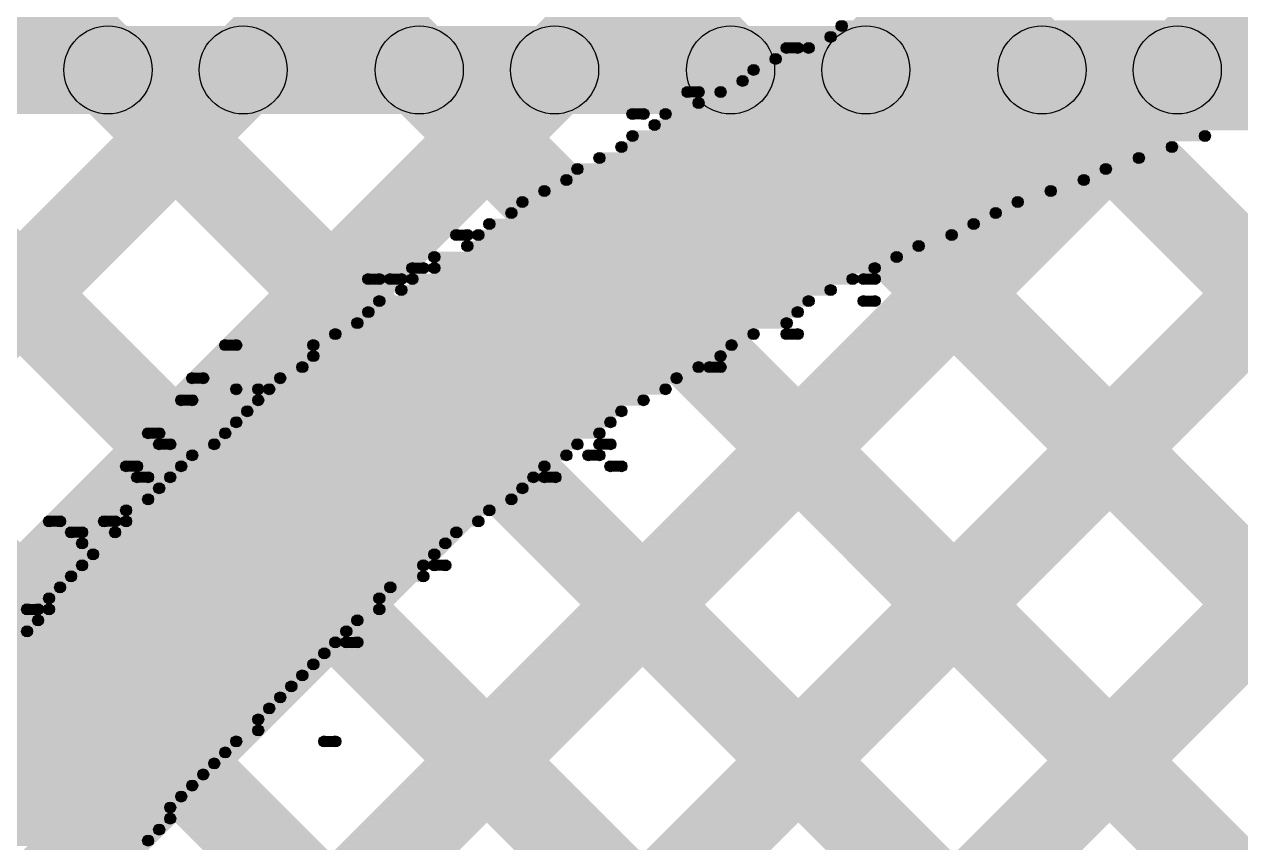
# Model space of a CAD drawing. Header units: millimetres. Extents: x -0.28 to 3.03, y -0.05 to 3.12.
# Drawn here: x 1.9178 to 2.0282, y 2.3428 to 2.4171 of the extents above; entities that cross this region are included whole.
import ezdxf

# ---------------------------------------------------------------- set-up
doc = ezdxf.new("R2010")
doc.units = ezdxf.units.MM
doc.header["$MEASUREMENT"] = 0
for name, color, linetype in [('BottomLayer', 5, 'Continuous'), ('TopLayer', 1, 'Continuous'), ('TopOverlay', 2, 'Continuous')]:
    doc.layers.add(name, color=color, linetype=linetype)

msp = doc.modelspace()

# ---------------------------------------------------------------- hatches: boundary and pattern name
at = {"layer": 'BottomLayer'}
for points in [[(1.03504, 2.409), (1.03504, 2.417), (2.481, 2.417), (2.481, 2.409)], [(1.74076, 2.21047), (1.7351, 2.21613), (1.9348, 2.41583), (1.94046, 2.41017)], [(1.7549, 2.19633), (1.74925, 2.20199), (1.96309, 2.41583), (1.96874, 2.41017)], [(1.76905, 2.18219), (1.76339, 2.18785), (1.99137, 2.41583), (1.99703, 2.41017)], [(1.78319, 2.16805), (1.77753, 2.1737), (2.01966, 2.41583), (2.02531, 2.41017)], [(1.79733, 2.1539), (1.79167, 2.15956), (2.04794, 2.41583), (2.0536, 2.41017)], [(1.81147, 2.13976), (1.80582, 2.14542), (2.07623, 2.41583), (2.08188, 2.41017)], [(1.86595, 2.41017), (1.87161, 2.41583), (2.53047, 1.75696), (2.52481, 1.75131)], [(1.89423, 2.41017), (1.89989, 2.41583), (2.71083, 1.60489), (2.70517, 1.59923)], [(1.92252, 2.41017), (1.92817, 2.41583), (2.71083, 1.63317), (2.70517, 1.62752)], [(1.9508, 2.41017), (1.95646, 2.41583), (2.71083, 1.66146), (2.70517, 1.6558)], [(1.97909, 2.41017), (1.98474, 2.41583), (2.71083, 1.68974), (2.70517, 1.68409)], [(2.00737, 2.41017), (2.01303, 2.41583), (2.71083, 1.71803), (2.70517, 1.71237)]]:
    msp.add_hatch(color=5, dxfattribs=at).paths.add_polyline_path(points)
h = msp.add_hatch(color=5, dxfattribs=at)
edge = h.paths.add_edge_path()
edge.add_arc((1.92535, 2.413), 0.004, 0, 360)
h = msp.add_hatch(color=5, dxfattribs=at)
edge = h.paths.add_edge_path()
edge.add_arc((1.93763, 2.413), 0.004, 0, 360)
h = msp.add_hatch(color=5, dxfattribs=at)
edge = h.paths.add_edge_path()
edge.add_arc((1.95363, 2.413), 0.004, 0, 360)
h = msp.add_hatch(color=5, dxfattribs=at)
edge = h.paths.add_edge_path()
edge.add_arc((1.96592, 2.413), 0.004, 0, 360)
h = msp.add_hatch(color=5, dxfattribs=at)
edge = h.paths.add_edge_path()
edge.add_arc((1.98191, 2.413), 0.004, 0, 360)
h = msp.add_hatch(color=5, dxfattribs=at)
edge = h.paths.add_edge_path()
edge.add_arc((1.9942, 2.413), 0.004, 0, 360)
h = msp.add_hatch(color=5, dxfattribs=at)
edge = h.paths.add_edge_path()
edge.add_arc((2.0102, 2.413), 0.004, 0, 360)
h = msp.add_hatch(color=5, dxfattribs=at)
edge = h.paths.add_edge_path()
edge.add_arc((2.02249, 2.413), 0.004, 0, 360)
at = {"layer": 'TopLayer'}
for points in [[(1.2648, 3.09617), (1.27046, 3.10183), (2.71185, 1.66043), (2.7062, 1.65478)], [(1.29309, 3.09617), (1.29874, 3.10183), (2.71185, 1.68872), (2.7062, 1.68306)], [(1.32137, 3.09617), (1.32703, 3.10183), (2.71185, 1.717), (2.7062, 1.71135)], [(1.84512, 2.34311), (1.83946, 2.34877), (2.59252, 3.10183), (2.59818, 3.09617)], [(1.85926, 2.32897), (1.8536, 2.33463), (2.6208, 3.10183), (2.62646, 3.09617)], [(1.8734, 2.31483), (1.86775, 2.32049), (2.64909, 3.10183), (2.65475, 3.09617)], [(1.51553, 2.81716), (1.52119, 2.82282), (2.71185, 1.63215), (2.7062, 1.62649)], [(1.51043, 2.79397), (1.51609, 2.79963), (2.71185, 1.60387), (2.7062, 1.59821)], [(1.5644, 2.71172), (1.57006, 2.71737), (2.53047, 1.75696), (2.52481, 1.75131)], [(1.88755, 2.30069), (1.88189, 2.30635), (2.25568, 2.68013), (2.26133, 2.67448)], [(1.90169, 2.28655), (1.89603, 2.2922), (2.26175, 2.65793), (2.26741, 2.65227)], [(1.91583, 2.2724), (1.91017, 2.27806), (2.27581, 2.64369), (2.28146, 2.63804)], [(1.92997, 2.25826), (1.92432, 2.26392), (2.29773, 2.63733), (2.30339, 2.63168)]]:
    msp.add_hatch(color=1, dxfattribs=at).paths.add_polyline_path(points)
at = {"layer": 'TopOverlay'}
h = msp.add_hatch(color=2, dxfattribs=at)
edge = h.paths.add_edge_path()
edge.add_arc((1.992, 2.417), 0.0005, 0, 360)
for points in [[(1.992, 2.4165), (1.992, 2.4175), (2.181, 2.4175), (2.181, 2.4165)], [(1.991, 2.4155), (1.991, 2.4165), (2.074, 2.4165), (2.074, 2.4155)], [(1.986, 2.4135), (1.986, 2.4145), (2.057, 2.4145), (2.057, 2.4135)], [(1.987, 2.4145), (1.987, 2.4155), (1.988, 2.4155), (1.988, 2.4145)], [(1.989, 2.4145), (1.989, 2.4155), (2.064, 2.4155), (2.064, 2.4145)], [(1.984, 2.4125), (1.984, 2.4135), (2.049, 2.4135), (2.049, 2.4125)], [(1.983, 2.4115), (1.983, 2.4125), (2.045, 2.4125), (2.045, 2.4115)], [(1.978, 2.4105), (1.978, 2.4115), (1.979, 2.4115), (1.979, 2.4105)], [(1.981, 2.4105), (1.981, 2.4115), (2.04, 2.4115), (2.04, 2.4105)], [(1.979, 2.4095), (1.979, 2.4105), (2.036, 2.4105), (2.036, 2.4095)], [(1.973, 2.4085), (1.973, 2.4095), (1.974, 2.4095), (1.974, 2.4085)], [(1.976, 2.4085), (1.976, 2.4095), (2.032, 2.4095), (2.032, 2.4085)], [(1.975, 2.4075), (1.975, 2.4085), (2.029, 2.4085), (2.029, 2.4075)], [(1.973, 2.4065), (1.973, 2.4075), (2.025, 2.4075), (2.025, 2.4065)], [(1.972, 2.4055), (1.972, 2.4065), (2.022, 2.4065), (2.022, 2.4055)], [(1.968, 2.4035), (1.968, 2.4045), (2.016, 2.4045), (2.016, 2.4035)], [(1.97, 2.4045), (1.97, 2.4055), (2.019, 2.4055), (2.019, 2.4045)], [(1.967, 2.4025), (1.967, 2.4035), (2.014, 2.4035), (2.014, 2.4025)], [(1.965, 2.4015), (1.965, 2.4025), (2.011, 2.4025), (2.011, 2.4015)], [(1.963, 2.4005), (1.963, 2.4015), (2.008, 2.4015), (2.008, 2.4005)], [(1.962, 2.3995), (1.962, 2.4005), (2.006, 2.4005), (2.006, 2.3995)], [(1.96, 2.3985), (1.96, 2.3995), (2.004, 2.3995), (2.004, 2.3985)], [(1.957, 2.3975), (1.957, 2.3985), (1.958, 2.3985), (1.958, 2.3975)], [(1.959, 2.3975), (1.959, 2.3985), (2.002, 2.3985), (2.002, 2.3975)], [(1.958, 2.3965), (1.958, 2.3975), (1.999, 2.3975), (1.999, 2.3965)], [(1.955, 2.3955), (1.955, 2.3965), (1.997, 2.3965), (1.997, 2.3955)], [(1.953, 2.3945), (1.953, 2.3955), (1.954, 2.3955), (1.954, 2.3945)], [(1.955, 2.3945), (1.955, 2.3955), (1.995, 2.3955), (1.995, 2.3945)], [(1.949, 2.3935), (1.949, 2.3945), (1.95, 2.3945), (1.95, 2.3935)], [(1.951, 2.3935), (1.951, 2.3945), (1.952, 2.3945), (1.952, 2.3935)], [(1.952, 2.3925), (1.952, 2.3935), (1.991, 2.3935), (1.991, 2.3925)], [(1.953, 2.3935), (1.953, 2.3945), (1.993, 2.3945), (1.993, 2.3935)], [(1.994, 2.3935), (1.994, 2.3945), (1.995, 2.3945), (1.995, 2.3935)], [(1.95, 2.3915), (1.95, 2.3925), (1.989, 2.3925), (1.989, 2.3915)], [(1.994, 2.3915), (1.994, 2.3925), (1.995, 2.3925), (1.995, 2.3915)], [(1.949, 2.3905), (1.949, 2.3915), (1.988, 2.3915), (1.988, 2.3905)], [(1.948, 2.3895), (1.948, 2.3905), (1.987, 2.3905), (1.987, 2.3895)], [(1.946, 2.3885), (1.946, 2.3895), (1.984, 2.3895), (1.984, 2.3885)], [(1.987, 2.3885), (1.987, 2.3895), (1.988, 2.3895), (1.988, 2.3885)], [(1.936, 2.3875), (1.936, 2.3885), (1.937, 2.3885), (1.937, 2.3875)], [(1.944, 2.3875), (1.944, 2.3885), (1.982, 2.3885), (1.982, 2.3875)], [(1.944, 2.3865), (1.944, 2.3875), (1.981, 2.3875), (1.981, 2.3865)], [(1.943, 2.3855), (1.943, 2.3865), (1.979, 2.3865), (1.979, 2.3855)], [(1.98, 2.3855), (1.98, 2.3865), (1.981, 2.3865), (1.981, 2.3855)], [(1.933, 2.3845), (1.933, 2.3855), (1.934, 2.3855), (1.934, 2.3845)], [(1.941, 2.3845), (1.941, 2.3855), (1.977, 2.3855), (1.977, 2.3845)], [(1.932, 2.3825), (1.932, 2.3835), (1.933, 2.3835), (1.933, 2.3825)], [(1.937, 2.3835), (1.937, 2.3845), (1.939, 2.3845), (1.939, 2.3835)], [(1.939, 2.3825), (1.939, 2.3835), (1.974, 2.3835), (1.974, 2.3825)], [(1.94, 2.3835), (1.94, 2.3845), (1.976, 2.3845), (1.976, 2.3835)], [(1.938, 2.3815), (1.938, 2.3825), (1.972, 2.3825), (1.972, 2.3815)], [(1.937, 2.3805), (1.937, 2.3815), (1.971, 2.3815), (1.971, 2.3805)], [(1.929, 2.3795), (1.929, 2.3805), (1.93, 2.3805), (1.93, 2.3795)], [(1.936, 2.3795), (1.936, 2.3805), (1.97, 2.3805), (1.97, 2.3795)], [(1.93, 2.3785), (1.93, 2.3795), (1.931, 2.3795), (1.931, 2.3785)], [(1.935, 2.3785), (1.935, 2.3795), (1.968, 2.3795), (1.968, 2.3785)], [(1.97, 2.3785), (1.97, 2.3795), (1.971, 2.3795), (1.971, 2.3785)], [(1.933, 2.3775), (1.933, 2.3785), (1.967, 2.3785), (1.967, 2.3775)], [(1.969, 2.3775), (1.969, 2.3785), (1.97, 2.3785), (1.97, 2.3775)], [(1.927, 2.3765), (1.927, 2.3775), (1.928, 2.3775), (1.928, 2.3765)], [(1.932, 2.3765), (1.932, 2.3775), (1.965, 2.3775), (1.965, 2.3765)], [(1.971, 2.3765), (1.971, 2.3775), (1.972, 2.3775), (1.972, 2.3765)], [(1.928, 2.3755), (1.928, 2.3765), (1.929, 2.3765), (1.929, 2.3755)], [(1.931, 2.3755), (1.931, 2.3765), (1.964, 2.3765), (1.964, 2.3755)], [(1.965, 2.3755), (1.965, 2.3765), (1.966, 2.3765), (1.966, 2.3755)], [(1.93, 2.3745), (1.93, 2.3755), (1.963, 2.3755), (1.963, 2.3745)], [(1.929, 2.3735), (1.929, 2.3745), (1.962, 2.3745), (1.962, 2.3735)], [(1.92, 2.3715), (1.92, 2.3725), (1.921, 2.3725), (1.921, 2.3715)], [(1.925, 2.3715), (1.925, 2.3725), (1.926, 2.3725), (1.926, 2.3715)], [(1.927, 2.3725), (1.927, 2.3735), (1.96, 2.3735), (1.96, 2.3725)], [(1.927, 2.3715), (1.927, 2.3725), (1.959, 2.3725), (1.959, 2.3715)], [(1.922, 2.3705), (1.922, 2.3715), (1.923, 2.3715), (1.923, 2.3705)], [(1.926, 2.3705), (1.926, 2.3715), (1.957, 2.3715), (1.957, 2.3705)], [(1.923, 2.3695), (1.923, 2.3705), (1.956, 2.3705), (1.956, 2.3695)], [(1.924, 2.3685), (1.924, 2.3695), (1.955, 2.3695), (1.955, 2.3685)], [(1.923, 2.3675), (1.923, 2.3685), (1.954, 2.3685), (1.954, 2.3675)], [(1.955, 2.3675), (1.955, 2.3685), (1.956, 2.3685), (1.956, 2.3675)], [(1.922, 2.3665), (1.922, 2.3675), (1.954, 2.3675), (1.954, 2.3665)], [(1.921, 2.3655), (1.921, 2.3665), (1.951, 2.3665), (1.951, 2.3655)], [(1.92, 2.3645), (1.92, 2.3655), (1.95, 2.3655), (1.95, 2.3645)], [(1.918, 2.3635), (1.918, 2.3645), (1.919, 2.3645), (1.919, 2.3635)], [(1.92, 2.3635), (1.92, 2.3645), (1.95, 2.3645), (1.95, 2.3635)], [(1.918, 2.3615), (1.918, 2.3625), (1.947, 2.3625), (1.947, 2.3615)], [(1.919, 2.3625), (1.919, 2.3635), (1.948, 2.3635), (1.948, 2.3625)], [(1.917, 2.3605), (1.917, 2.3615), (1.946, 2.3615), (1.946, 2.3605)], [(1.947, 2.3605), (1.947, 2.3615), (1.948, 2.3615), (1.948, 2.3605)], [(1.916, 2.3595), (1.916, 2.3605), (1.945, 2.3605), (1.945, 2.3595)], [(1.915, 2.3585), (1.915, 2.3595), (1.944, 2.3595), (1.944, 2.3585)], [(1.914, 2.3575), (1.914, 2.3585), (1.943, 2.3585), (1.943, 2.3575)], [(1.913, 2.3565), (1.913, 2.3575), (1.942, 2.3575), (1.942, 2.3565)], [(1.912, 2.3555), (1.912, 2.3565), (1.941, 2.3565), (1.941, 2.3555)], [(1.912, 2.3545), (1.912, 2.3555), (1.94, 2.3555), (1.94, 2.3545)], [(1.911, 2.3535), (1.911, 2.3545), (1.939, 2.3545), (1.939, 2.3535)], [(1.91, 2.3525), (1.91, 2.3535), (1.939, 2.3535), (1.939, 2.3525)], [(1.908, 2.3505), (1.908, 2.3515), (1.936, 2.3515), (1.936, 2.3505)], [(1.909, 2.3515), (1.909, 2.3525), (1.937, 2.3525), (1.937, 2.3515)], [(1.945, 2.3515), (1.945, 2.3525), (1.946, 2.3525), (1.946, 2.3515)], [(1.908, 2.3495), (1.908, 2.3505), (1.935, 2.3505), (1.935, 2.3495)], [(1.907, 2.3485), (1.907, 2.3495), (1.934, 2.3495), (1.934, 2.3485)], [(1.906, 2.3475), (1.906, 2.3485), (1.933, 2.3485), (1.933, 2.3475)], [(1.905, 2.3465), (1.905, 2.3475), (1.932, 2.3475), (1.932, 2.3465)], [(1.904, 2.3455), (1.904, 2.3465), (1.931, 2.3465), (1.931, 2.3455)], [(1.904, 2.3445), (1.904, 2.3455), (1.931, 2.3455), (1.931, 2.3445)], [(1.903, 2.3435), (1.903, 2.3445), (1.93, 2.3445), (1.93, 2.3435)], [(1.902, 2.3425), (1.902, 2.3435), (1.929, 2.3435), (1.929, 2.3425)]]:
    msp.add_hatch(color=2, dxfattribs=at).paths.add_polyline_path(points)
h = msp.add_hatch(color=2, dxfattribs=at)
edge = h.paths.add_edge_path()
edge.add_arc((1.991, 2.416), 0.0005, 0, 360)
h = msp.add_hatch(color=2, dxfattribs=at)
edge = h.paths.add_edge_path()
edge.add_arc((1.986, 2.414), 0.0005, 0, 360)
h = msp.add_hatch(color=2, dxfattribs=at)
edge = h.paths.add_edge_path()
edge.add_arc((1.987, 2.415), 0.0005, 0, 360)
h = msp.add_hatch(color=2, dxfattribs=at)
edge = h.paths.add_edge_path()
edge.add_arc((1.988, 2.415), 0.0005, 0, 360)
h = msp.add_hatch(color=2, dxfattribs=at)
edge = h.paths.add_edge_path()
edge.add_arc((1.989, 2.415), 0.0005, 0, 360)
h = msp.add_hatch(color=2, dxfattribs=at)
edge = h.paths.add_edge_path()
edge.add_arc((1.984, 2.413), 0.0005, 0, 360)
h = msp.add_hatch(color=2, dxfattribs=at)
edge = h.paths.add_edge_path()
edge.add_arc((1.983, 2.412), 0.0005, 0, 360)
h = msp.add_hatch(color=2, dxfattribs=at)
edge = h.paths.add_edge_path()
edge.add_arc((1.978, 2.411), 0.0005, 0, 360)
h = msp.add_hatch(color=2, dxfattribs=at)
edge = h.paths.add_edge_path()
edge.add_arc((1.979, 2.411), 0.0005, 0, 360)
h = msp.add_hatch(color=2, dxfattribs=at)
edge = h.paths.add_edge_path()
edge.add_arc((1.981, 2.411), 0.0005, 0, 360)
h = msp.add_hatch(color=2, dxfattribs=at)
edge = h.paths.add_edge_path()
edge.add_arc((1.979, 2.41), 0.0005, 0, 360)
h = msp.add_hatch(color=2, dxfattribs=at)
edge = h.paths.add_edge_path()
edge.add_arc((1.973, 2.409), 0.0005, 0, 360)
h = msp.add_hatch(color=2, dxfattribs=at)
edge = h.paths.add_edge_path()
edge.add_arc((1.974, 2.409), 0.0005, 0, 360)
h = msp.add_hatch(color=2, dxfattribs=at)
edge = h.paths.add_edge_path()
edge.add_arc((1.976, 2.409), 0.0005, 0, 360)
h = msp.add_hatch(color=2, dxfattribs=at)
edge = h.paths.add_edge_path()
edge.add_arc((1.975, 2.408), 0.0005, 0, 360)
h = msp.add_hatch(color=2, dxfattribs=at)
edge = h.paths.add_edge_path()
edge.add_arc((1.973, 2.407), 0.0005, 0, 360)
h = msp.add_hatch(color=2, dxfattribs=at)
edge = h.paths.add_edge_path()
edge.add_arc((2.025, 2.407), 0.0005, 0, 360)
h = msp.add_hatch(color=2, dxfattribs=at)
edge = h.paths.add_edge_path()
edge.add_arc((1.972, 2.406), 0.0005, 0, 360)
h = msp.add_hatch(color=2, dxfattribs=at)
edge = h.paths.add_edge_path()
edge.add_arc((2.022, 2.406), 0.0005, 0, 360)
h = msp.add_hatch(color=2, dxfattribs=at)
edge = h.paths.add_edge_path()
edge.add_arc((1.968, 2.404), 0.0005, 0, 360)
h = msp.add_hatch(color=2, dxfattribs=at)
edge = h.paths.add_edge_path()
edge.add_arc((1.97, 2.405), 0.0005, 0, 360)
h = msp.add_hatch(color=2, dxfattribs=at)
edge = h.paths.add_edge_path()
edge.add_arc((2.016, 2.404), 0.0005, 0, 360)
h = msp.add_hatch(color=2, dxfattribs=at)
edge = h.paths.add_edge_path()
edge.add_arc((2.019, 2.405), 0.0005, 0, 360)
h = msp.add_hatch(color=2, dxfattribs=at)
edge = h.paths.add_edge_path()
edge.add_arc((1.967, 2.403), 0.0005, 0, 360)
h = msp.add_hatch(color=2, dxfattribs=at)
edge = h.paths.add_edge_path()
edge.add_arc((2.014, 2.403), 0.0005, 0, 360)
h = msp.add_hatch(color=2, dxfattribs=at)
edge = h.paths.add_edge_path()
edge.add_arc((1.965, 2.402), 0.0005, 0, 360)
h = msp.add_hatch(color=2, dxfattribs=at)
edge = h.paths.add_edge_path()
edge.add_arc((2.011, 2.402), 0.0005, 0, 360)
h = msp.add_hatch(color=2, dxfattribs=at)
edge = h.paths.add_edge_path()
edge.add_arc((1.963, 2.401), 0.0005, 0, 360)
h = msp.add_hatch(color=2, dxfattribs=at)
edge = h.paths.add_edge_path()
edge.add_arc((2.008, 2.401), 0.0005, 0, 360)
h = msp.add_hatch(color=2, dxfattribs=at)
edge = h.paths.add_edge_path()
edge.add_arc((1.962, 2.4), 0.0005, 0, 360)
h = msp.add_hatch(color=2, dxfattribs=at)
edge = h.paths.add_edge_path()
edge.add_arc((2.006, 2.4), 0.0005, 0, 360)
h = msp.add_hatch(color=2, dxfattribs=at)
edge = h.paths.add_edge_path()
edge.add_arc((1.96, 2.399), 0.0005, 0, 360)
h = msp.add_hatch(color=2, dxfattribs=at)
edge = h.paths.add_edge_path()
edge.add_arc((2.004, 2.399), 0.0005, 0, 360)
h = msp.add_hatch(color=2, dxfattribs=at)
edge = h.paths.add_edge_path()
edge.add_arc((1.957, 2.398), 0.0005, 0, 360)
h = msp.add_hatch(color=2, dxfattribs=at)
edge = h.paths.add_edge_path()
edge.add_arc((1.958, 2.398), 0.0005, 0, 360)
h = msp.add_hatch(color=2, dxfattribs=at)
edge = h.paths.add_edge_path()
edge.add_arc((1.959, 2.398), 0.0005, 0, 360)
h = msp.add_hatch(color=2, dxfattribs=at)
edge = h.paths.add_edge_path()
edge.add_arc((2.002, 2.398), 0.0005, 0, 360)
h = msp.add_hatch(color=2, dxfattribs=at)
edge = h.paths.add_edge_path()
edge.add_arc((1.958, 2.397), 0.0005, 0, 360)
h = msp.add_hatch(color=2, dxfattribs=at)
edge = h.paths.add_edge_path()
edge.add_arc((1.999, 2.397), 0.0005, 0, 360)
h = msp.add_hatch(color=2, dxfattribs=at)
edge = h.paths.add_edge_path()
edge.add_arc((1.955, 2.396), 0.0005, 0, 360)
h = msp.add_hatch(color=2, dxfattribs=at)
edge = h.paths.add_edge_path()
edge.add_arc((1.997, 2.396), 0.0005, 0, 360)
h = msp.add_hatch(color=2, dxfattribs=at)
edge = h.paths.add_edge_path()
edge.add_arc((1.953, 2.395), 0.0005, 0, 360)
h = msp.add_hatch(color=2, dxfattribs=at)
edge = h.paths.add_edge_path()
edge.add_arc((1.954, 2.395), 0.0005, 0, 360)
h = msp.add_hatch(color=2, dxfattribs=at)
edge = h.paths.add_edge_path()
edge.add_arc((1.955, 2.395), 0.0005, 0, 360)
h = msp.add_hatch(color=2, dxfattribs=at)
edge = h.paths.add_edge_path()
edge.add_arc((1.995, 2.395), 0.0005, 0, 360)
h = msp.add_hatch(color=2, dxfattribs=at)
edge = h.paths.add_edge_path()
edge.add_arc((1.949, 2.394), 0.0005, 0, 360)
h = msp.add_hatch(color=2, dxfattribs=at)
edge = h.paths.add_edge_path()
edge.add_arc((1.95, 2.394), 0.0005, 0, 360)
h = msp.add_hatch(color=2, dxfattribs=at)
edge = h.paths.add_edge_path()
edge.add_arc((1.951, 2.394), 0.0005, 0, 360)
h = msp.add_hatch(color=2, dxfattribs=at)
edge = h.paths.add_edge_path()
edge.add_arc((1.952, 2.394), 0.0005, 0, 360)
h = msp.add_hatch(color=2, dxfattribs=at)
edge = h.paths.add_edge_path()
edge.add_arc((1.952, 2.393), 0.0005, 0, 360)
h = msp.add_hatch(color=2, dxfattribs=at)
edge = h.paths.add_edge_path()
edge.add_arc((1.953, 2.394), 0.0005, 0, 360)
h = msp.add_hatch(color=2, dxfattribs=at)
edge = h.paths.add_edge_path()
edge.add_arc((1.991, 2.393), 0.0005, 0, 360)
h = msp.add_hatch(color=2, dxfattribs=at)
edge = h.paths.add_edge_path()
edge.add_arc((1.993, 2.394), 0.0005, 0, 360)
h = msp.add_hatch(color=2, dxfattribs=at)
edge = h.paths.add_edge_path()
edge.add_arc((1.994, 2.394), 0.0005, 0, 360)
h = msp.add_hatch(color=2, dxfattribs=at)
edge = h.paths.add_edge_path()
edge.add_arc((1.995, 2.394), 0.0005, 0, 360)
h = msp.add_hatch(color=2, dxfattribs=at)
edge = h.paths.add_edge_path()
edge.add_arc((1.95, 2.392), 0.0005, 0, 360)
h = msp.add_hatch(color=2, dxfattribs=at)
edge = h.paths.add_edge_path()
edge.add_arc((1.989, 2.392), 0.0005, 0, 360)
h = msp.add_hatch(color=2, dxfattribs=at)
edge = h.paths.add_edge_path()
edge.add_arc((1.994, 2.392), 0.0005, 0, 360)
h = msp.add_hatch(color=2, dxfattribs=at)
edge = h.paths.add_edge_path()
edge.add_arc((1.995, 2.392), 0.0005, 0, 360)
h = msp.add_hatch(color=2, dxfattribs=at)
edge = h.paths.add_edge_path()
edge.add_arc((1.949, 2.391), 0.0005, 0, 360)
h = msp.add_hatch(color=2, dxfattribs=at)
edge = h.paths.add_edge_path()
edge.add_arc((1.988, 2.391), 0.0005, 0, 360)
h = msp.add_hatch(color=2, dxfattribs=at)
edge = h.paths.add_edge_path()
edge.add_arc((1.948, 2.39), 0.0005, 0, 360)
h = msp.add_hatch(color=2, dxfattribs=at)
edge = h.paths.add_edge_path()
edge.add_arc((1.987, 2.39), 0.0005, 0, 360)
h = msp.add_hatch(color=2, dxfattribs=at)
edge = h.paths.add_edge_path()
edge.add_arc((1.946, 2.389), 0.0005, 0, 360)
h = msp.add_hatch(color=2, dxfattribs=at)
edge = h.paths.add_edge_path()
edge.add_arc((1.984, 2.389), 0.0005, 0, 360)
h = msp.add_hatch(color=2, dxfattribs=at)
edge = h.paths.add_edge_path()
edge.add_arc((1.987, 2.389), 0.0005, 0, 360)
h = msp.add_hatch(color=2, dxfattribs=at)
edge = h.paths.add_edge_path()
edge.add_arc((1.988, 2.389), 0.0005, 0, 360)
h = msp.add_hatch(color=2, dxfattribs=at)
edge = h.paths.add_edge_path()
edge.add_arc((1.936, 2.388), 0.0005, 0, 360)
h = msp.add_hatch(color=2, dxfattribs=at)
edge = h.paths.add_edge_path()
edge.add_arc((1.937, 2.388), 0.0005, 0, 360)
h = msp.add_hatch(color=2, dxfattribs=at)
edge = h.paths.add_edge_path()
edge.add_arc((1.944, 2.388), 0.0005, 0, 360)
h = msp.add_hatch(color=2, dxfattribs=at)
edge = h.paths.add_edge_path()
edge.add_arc((1.982, 2.388), 0.0005, 0, 360)
h = msp.add_hatch(color=2, dxfattribs=at)
edge = h.paths.add_edge_path()
edge.add_arc((1.944, 2.387), 0.0005, 0, 360)
h = msp.add_hatch(color=2, dxfattribs=at)
edge = h.paths.add_edge_path()
edge.add_arc((1.981, 2.387), 0.0005, 0, 360)
h = msp.add_hatch(color=2, dxfattribs=at)
edge = h.paths.add_edge_path()
edge.add_arc((1.943, 2.386), 0.0005, 0, 360)
h = msp.add_hatch(color=2, dxfattribs=at)
edge = h.paths.add_edge_path()
edge.add_arc((1.979, 2.386), 0.0005, 0, 360)
h = msp.add_hatch(color=2, dxfattribs=at)
edge = h.paths.add_edge_path()
edge.add_arc((1.98, 2.386), 0.0005, 0, 360)
h = msp.add_hatch(color=2, dxfattribs=at)
edge = h.paths.add_edge_path()
edge.add_arc((1.981, 2.386), 0.0005, 0, 360)
h = msp.add_hatch(color=2, dxfattribs=at)
edge = h.paths.add_edge_path()
edge.add_arc((1.933, 2.385), 0.0005, 0, 360)
h = msp.add_hatch(color=2, dxfattribs=at)
edge = h.paths.add_edge_path()
edge.add_arc((1.934, 2.385), 0.0005, 0, 360)
h = msp.add_hatch(color=2, dxfattribs=at)
edge = h.paths.add_edge_path()
edge.add_arc((1.941, 2.385), 0.0005, 0, 360)
h = msp.add_hatch(color=2, dxfattribs=at)
edge = h.paths.add_edge_path()
edge.add_arc((1.977, 2.385), 0.0005, 0, 360)
h = msp.add_hatch(color=2, dxfattribs=at)
edge = h.paths.add_edge_path()
edge.add_arc((1.932, 2.383), 0.0005, 0, 360)
h = msp.add_hatch(color=2, dxfattribs=at)
edge = h.paths.add_edge_path()
edge.add_arc((1.933, 2.383), 0.0005, 0, 360)
h = msp.add_hatch(color=2, dxfattribs=at)
edge = h.paths.add_edge_path()
edge.add_arc((1.937, 2.384), 0.0005, 0, 360)
h = msp.add_hatch(color=2, dxfattribs=at)
edge = h.paths.add_edge_path()
edge.add_arc((1.939, 2.384), 0.0005, 0, 360)
h = msp.add_hatch(color=2, dxfattribs=at)
edge = h.paths.add_edge_path()
edge.add_arc((1.939, 2.383), 0.0005, 0, 360)
h = msp.add_hatch(color=2, dxfattribs=at)
edge = h.paths.add_edge_path()
edge.add_arc((1.94, 2.384), 0.0005, 0, 360)
h = msp.add_hatch(color=2, dxfattribs=at)
edge = h.paths.add_edge_path()
edge.add_arc((1.974, 2.383), 0.0005, 0, 360)
h = msp.add_hatch(color=2, dxfattribs=at)
edge = h.paths.add_edge_path()
edge.add_arc((1.976, 2.384), 0.0005, 0, 360)
h = msp.add_hatch(color=2, dxfattribs=at)
edge = h.paths.add_edge_path()
edge.add_arc((1.938, 2.382), 0.0005, 0, 360)
h = msp.add_hatch(color=2, dxfattribs=at)
edge = h.paths.add_edge_path()
edge.add_arc((1.972, 2.382), 0.0005, 0, 360)
h = msp.add_hatch(color=2, dxfattribs=at)
edge = h.paths.add_edge_path()
edge.add_arc((1.937, 2.381), 0.0005, 0, 360)
h = msp.add_hatch(color=2, dxfattribs=at)
edge = h.paths.add_edge_path()
edge.add_arc((1.971, 2.381), 0.0005, 0, 360)
h = msp.add_hatch(color=2, dxfattribs=at)
edge = h.paths.add_edge_path()
edge.add_arc((1.929, 2.38), 0.0005, 0, 360)
h = msp.add_hatch(color=2, dxfattribs=at)
edge = h.paths.add_edge_path()
edge.add_arc((1.93, 2.38), 0.0005, 0, 360)
h = msp.add_hatch(color=2, dxfattribs=at)
edge = h.paths.add_edge_path()
edge.add_arc((1.936, 2.38), 0.0005, 0, 360)
h = msp.add_hatch(color=2, dxfattribs=at)
edge = h.paths.add_edge_path()
edge.add_arc((1.97, 2.38), 0.0005, 0, 360)
h = msp.add_hatch(color=2, dxfattribs=at)
edge = h.paths.add_edge_path()
edge.add_arc((1.93, 2.379), 0.0005, 0, 360)
h = msp.add_hatch(color=2, dxfattribs=at)
edge = h.paths.add_edge_path()
edge.add_arc((1.931, 2.379), 0.0005, 0, 360)
h = msp.add_hatch(color=2, dxfattribs=at)
edge = h.paths.add_edge_path()
edge.add_arc((1.935, 2.379), 0.0005, 0, 360)
h = msp.add_hatch(color=2, dxfattribs=at)
edge = h.paths.add_edge_path()
edge.add_arc((1.968, 2.379), 0.0005, 0, 360)
h = msp.add_hatch(color=2, dxfattribs=at)
edge = h.paths.add_edge_path()
edge.add_arc((1.97, 2.379), 0.0005, 0, 360)
h = msp.add_hatch(color=2, dxfattribs=at)
edge = h.paths.add_edge_path()
edge.add_arc((1.971, 2.379), 0.0005, 0, 360)
h = msp.add_hatch(color=2, dxfattribs=at)
edge = h.paths.add_edge_path()
edge.add_arc((1.933, 2.378), 0.0005, 0, 360)
h = msp.add_hatch(color=2, dxfattribs=at)
edge = h.paths.add_edge_path()
edge.add_arc((1.967, 2.378), 0.0005, 0, 360)
h = msp.add_hatch(color=2, dxfattribs=at)
edge = h.paths.add_edge_path()
edge.add_arc((1.969, 2.378), 0.0005, 0, 360)
h = msp.add_hatch(color=2, dxfattribs=at)
edge = h.paths.add_edge_path()
edge.add_arc((1.97, 2.378), 0.0005, 0, 360)
h = msp.add_hatch(color=2, dxfattribs=at)
edge = h.paths.add_edge_path()
edge.add_arc((1.927, 2.377), 0.0005, 0, 360)
h = msp.add_hatch(color=2, dxfattribs=at)
edge = h.paths.add_edge_path()
edge.add_arc((1.928, 2.377), 0.0005, 0, 360)
h = msp.add_hatch(color=2, dxfattribs=at)
edge = h.paths.add_edge_path()
edge.add_arc((1.932, 2.377), 0.0005, 0, 360)
h = msp.add_hatch(color=2, dxfattribs=at)
edge = h.paths.add_edge_path()
edge.add_arc((1.965, 2.377), 0.0005, 0, 360)
h = msp.add_hatch(color=2, dxfattribs=at)
edge = h.paths.add_edge_path()
edge.add_arc((1.971, 2.377), 0.0005, 0, 360)
h = msp.add_hatch(color=2, dxfattribs=at)
edge = h.paths.add_edge_path()
edge.add_arc((1.972, 2.377), 0.0005, 0, 360)
h = msp.add_hatch(color=2, dxfattribs=at)
edge = h.paths.add_edge_path()
edge.add_arc((1.928, 2.376), 0.0005, 0, 360)
h = msp.add_hatch(color=2, dxfattribs=at)
edge = h.paths.add_edge_path()
edge.add_arc((1.929, 2.376), 0.0005, 0, 360)
h = msp.add_hatch(color=2, dxfattribs=at)
edge = h.paths.add_edge_path()
edge.add_arc((1.931, 2.376), 0.0005, 0, 360)
h = msp.add_hatch(color=2, dxfattribs=at)
edge = h.paths.add_edge_path()
edge.add_arc((1.964, 2.376), 0.0005, 0, 360)
h = msp.add_hatch(color=2, dxfattribs=at)
edge = h.paths.add_edge_path()
edge.add_arc((1.965, 2.376), 0.0005, 0, 360)
h = msp.add_hatch(color=2, dxfattribs=at)
edge = h.paths.add_edge_path()
edge.add_arc((1.966, 2.376), 0.0005, 0, 360)
h = msp.add_hatch(color=2, dxfattribs=at)
edge = h.paths.add_edge_path()
edge.add_arc((1.93, 2.375), 0.0005, 0, 360)
h = msp.add_hatch(color=2, dxfattribs=at)
edge = h.paths.add_edge_path()
edge.add_arc((1.963, 2.375), 0.0005, 0, 360)
h = msp.add_hatch(color=2, dxfattribs=at)
edge = h.paths.add_edge_path()
edge.add_arc((1.929, 2.374), 0.0005, 0, 360)
h = msp.add_hatch(color=2, dxfattribs=at)
edge = h.paths.add_edge_path()
edge.add_arc((1.962, 2.374), 0.0005, 0, 360)
h = msp.add_hatch(color=2, dxfattribs=at)
edge = h.paths.add_edge_path()
edge.add_arc((1.92, 2.372), 0.0005, 0, 360)
h = msp.add_hatch(color=2, dxfattribs=at)
edge = h.paths.add_edge_path()
edge.add_arc((1.921, 2.372), 0.0005, 0, 360)
h = msp.add_hatch(color=2, dxfattribs=at)
edge = h.paths.add_edge_path()
edge.add_arc((1.925, 2.372), 0.0005, 0, 360)
h = msp.add_hatch(color=2, dxfattribs=at)
edge = h.paths.add_edge_path()
edge.add_arc((1.926, 2.372), 0.0005, 0, 360)
h = msp.add_hatch(color=2, dxfattribs=at)
edge = h.paths.add_edge_path()
edge.add_arc((1.927, 2.373), 0.0005, 0, 360)
h = msp.add_hatch(color=2, dxfattribs=at)
edge = h.paths.add_edge_path()
edge.add_arc((1.927, 2.372), 0.0005, 0, 360)
h = msp.add_hatch(color=2, dxfattribs=at)
edge = h.paths.add_edge_path()
edge.add_arc((1.959, 2.372), 0.0005, 0, 360)
h = msp.add_hatch(color=2, dxfattribs=at)
edge = h.paths.add_edge_path()
edge.add_arc((1.96, 2.373), 0.0005, 0, 360)
h = msp.add_hatch(color=2, dxfattribs=at)
edge = h.paths.add_edge_path()
edge.add_arc((1.922, 2.371), 0.0005, 0, 360)
h = msp.add_hatch(color=2, dxfattribs=at)
edge = h.paths.add_edge_path()
edge.add_arc((1.923, 2.371), 0.0005, 0, 360)
h = msp.add_hatch(color=2, dxfattribs=at)
edge = h.paths.add_edge_path()
edge.add_arc((1.926, 2.371), 0.0005, 0, 360)
h = msp.add_hatch(color=2, dxfattribs=at)
edge = h.paths.add_edge_path()
edge.add_arc((1.957, 2.371), 0.0005, 0, 360)
h = msp.add_hatch(color=2, dxfattribs=at)
edge = h.paths.add_edge_path()
edge.add_arc((1.923, 2.37), 0.0005, 0, 360)
h = msp.add_hatch(color=2, dxfattribs=at)
edge = h.paths.add_edge_path()
edge.add_arc((1.956, 2.37), 0.0005, 0, 360)
h = msp.add_hatch(color=2, dxfattribs=at)
edge = h.paths.add_edge_path()
edge.add_arc((1.924, 2.369), 0.0005, 0, 360)
h = msp.add_hatch(color=2, dxfattribs=at)
edge = h.paths.add_edge_path()
edge.add_arc((1.955, 2.369), 0.0005, 0, 360)
h = msp.add_hatch(color=2, dxfattribs=at)
edge = h.paths.add_edge_path()
edge.add_arc((1.923, 2.368), 0.0005, 0, 360)
h = msp.add_hatch(color=2, dxfattribs=at)
edge = h.paths.add_edge_path()
edge.add_arc((1.954, 2.368), 0.0005, 0, 360)
h = msp.add_hatch(color=2, dxfattribs=at)
edge = h.paths.add_edge_path()
edge.add_arc((1.955, 2.368), 0.0005, 0, 360)
h = msp.add_hatch(color=2, dxfattribs=at)
edge = h.paths.add_edge_path()
edge.add_arc((1.956, 2.368), 0.0005, 0, 360)
h = msp.add_hatch(color=2, dxfattribs=at)
edge = h.paths.add_edge_path()
edge.add_arc((1.922, 2.367), 0.0005, 0, 360)
h = msp.add_hatch(color=2, dxfattribs=at)
edge = h.paths.add_edge_path()
edge.add_arc((1.954, 2.367), 0.0005, 0, 360)
h = msp.add_hatch(color=2, dxfattribs=at)
edge = h.paths.add_edge_path()
edge.add_arc((1.921, 2.366), 0.0005, 0, 360)
h = msp.add_hatch(color=2, dxfattribs=at)
edge = h.paths.add_edge_path()
edge.add_arc((1.951, 2.366), 0.0005, 0, 360)
h = msp.add_hatch(color=2, dxfattribs=at)
edge = h.paths.add_edge_path()
edge.add_arc((1.92, 2.365), 0.0005, 0, 360)
h = msp.add_hatch(color=2, dxfattribs=at)
edge = h.paths.add_edge_path()
edge.add_arc((1.95, 2.365), 0.0005, 0, 360)
h = msp.add_hatch(color=2, dxfattribs=at)
edge = h.paths.add_edge_path()
edge.add_arc((1.918, 2.364), 0.0005, 0, 360)
h = msp.add_hatch(color=2, dxfattribs=at)
edge = h.paths.add_edge_path()
edge.add_arc((1.919, 2.364), 0.0005, 0, 360)
h = msp.add_hatch(color=2, dxfattribs=at)
edge = h.paths.add_edge_path()
edge.add_arc((1.92, 2.364), 0.0005, 0, 360)
h = msp.add_hatch(color=2, dxfattribs=at)
edge = h.paths.add_edge_path()
edge.add_arc((1.95, 2.364), 0.0005, 0, 360)
h = msp.add_hatch(color=2, dxfattribs=at)
edge = h.paths.add_edge_path()
edge.add_arc((1.918, 2.362), 0.0005, 0, 360)
h = msp.add_hatch(color=2, dxfattribs=at)
edge = h.paths.add_edge_path()
edge.add_arc((1.919, 2.363), 0.0005, 0, 360)
h = msp.add_hatch(color=2, dxfattribs=at)
edge = h.paths.add_edge_path()
edge.add_arc((1.947, 2.362), 0.0005, 0, 360)
h = msp.add_hatch(color=2, dxfattribs=at)
edge = h.paths.add_edge_path()
edge.add_arc((1.948, 2.363), 0.0005, 0, 360)
h = msp.add_hatch(color=2, dxfattribs=at)
edge = h.paths.add_edge_path()
edge.add_arc((1.946, 2.361), 0.0005, 0, 360)
h = msp.add_hatch(color=2, dxfattribs=at)
edge = h.paths.add_edge_path()
edge.add_arc((1.947, 2.361), 0.0005, 0, 360)
h = msp.add_hatch(color=2, dxfattribs=at)
edge = h.paths.add_edge_path()
edge.add_arc((1.948, 2.361), 0.0005, 0, 360)
h = msp.add_hatch(color=2, dxfattribs=at)
edge = h.paths.add_edge_path()
edge.add_arc((1.945, 2.36), 0.0005, 0, 360)
h = msp.add_hatch(color=2, dxfattribs=at)
edge = h.paths.add_edge_path()
edge.add_arc((1.944, 2.359), 0.0005, 0, 360)
h = msp.add_hatch(color=2, dxfattribs=at)
edge = h.paths.add_edge_path()
edge.add_arc((1.943, 2.358), 0.0005, 0, 360)
h = msp.add_hatch(color=2, dxfattribs=at)
edge = h.paths.add_edge_path()
edge.add_arc((1.942, 2.357), 0.0005, 0, 360)
h = msp.add_hatch(color=2, dxfattribs=at)
edge = h.paths.add_edge_path()
edge.add_arc((1.941, 2.356), 0.0005, 0, 360)
h = msp.add_hatch(color=2, dxfattribs=at)
edge = h.paths.add_edge_path()
edge.add_arc((1.94, 2.355), 0.0005, 0, 360)
h = msp.add_hatch(color=2, dxfattribs=at)
edge = h.paths.add_edge_path()
edge.add_arc((1.939, 2.354), 0.0005, 0, 360)
h = msp.add_hatch(color=2, dxfattribs=at)
edge = h.paths.add_edge_path()
edge.add_arc((1.939, 2.353), 0.0005, 0, 360)
h = msp.add_hatch(color=2, dxfattribs=at)
edge = h.paths.add_edge_path()
edge.add_arc((1.936, 2.351), 0.0005, 0, 360)
h = msp.add_hatch(color=2, dxfattribs=at)
edge = h.paths.add_edge_path()
edge.add_arc((1.937, 2.352), 0.0005, 0, 360)
h = msp.add_hatch(color=2, dxfattribs=at)
edge = h.paths.add_edge_path()
edge.add_arc((1.945, 2.352), 0.0005, 0, 360)
h = msp.add_hatch(color=2, dxfattribs=at)
edge = h.paths.add_edge_path()
edge.add_arc((1.946, 2.352), 0.0005, 0, 360)
h = msp.add_hatch(color=2, dxfattribs=at)
edge = h.paths.add_edge_path()
edge.add_arc((1.935, 2.35), 0.0005, 0, 360)
h = msp.add_hatch(color=2, dxfattribs=at)
edge = h.paths.add_edge_path()
edge.add_arc((1.934, 2.349), 0.0005, 0, 360)
h = msp.add_hatch(color=2, dxfattribs=at)
edge = h.paths.add_edge_path()
edge.add_arc((1.933, 2.348), 0.0005, 0, 360)
h = msp.add_hatch(color=2, dxfattribs=at)
edge = h.paths.add_edge_path()
edge.add_arc((1.932, 2.347), 0.0005, 0, 360)
h = msp.add_hatch(color=2, dxfattribs=at)
edge = h.paths.add_edge_path()
edge.add_arc((1.931, 2.346), 0.0005, 0, 360)
h = msp.add_hatch(color=2, dxfattribs=at)
edge = h.paths.add_edge_path()
edge.add_arc((1.931, 2.345), 0.0005, 0, 360)
h = msp.add_hatch(color=2, dxfattribs=at)
edge = h.paths.add_edge_path()
edge.add_arc((1.93, 2.344), 0.0005, 0, 360)
h = msp.add_hatch(color=2, dxfattribs=at)
edge = h.paths.add_edge_path()
edge.add_arc((1.929, 2.343), 0.0005, 0, 360)

# ---------------------------------------------------------------- linework, layer by layer
at = {"layer": 'BottomLayer'}
for centre in [(1.92535, 2.413), (1.93763, 2.413), (1.95363, 2.413), (1.96592, 2.413), (1.98191, 2.413), (1.9942, 2.413), (2.0102, 2.413), (2.02249, 2.413)]:
    msp.add_circle(centre, 0.004, dxfattribs=at)
at = {"layer": 'TopOverlay'}
for centre in [(1.992, 2.417), (1.991, 2.416), (1.986, 2.414), (1.987, 2.415), (1.988, 2.415), (1.989, 2.415), (1.984, 2.413), (1.983, 2.412), (1.978, 2.411), (1.979, 2.411), (1.981, 2.411), (1.979, 2.41), (1.973, 2.409), (1.974, 2.409), (1.976, 2.409), (1.975, 2.408), (1.973, 2.407), (2.025, 2.407), (1.972, 2.406), (2.022, 2.406), (1.968, 2.404), (1.97, 2.405), (2.016, 2.404), (2.019, 2.405), (1.967, 2.403), (2.014, 2.403), (1.965, 2.402), (2.011, 2.402), (1.963, 2.401), (2.008, 2.401), (1.962, 2.4), (2.006, 2.4), (1.96, 2.399), (2.004, 2.399), (1.957, 2.398), (1.958, 2.398), (1.959, 2.398), (2.002, 2.398), (1.958, 2.397), (1.999, 2.397), (1.955, 2.396), (1.997, 2.396), (1.953, 2.395), (1.954, 2.395), (1.955, 2.395), (1.995, 2.395), (1.949, 2.394), (1.95, 2.394), (1.951, 2.394), (1.952, 2.394), (1.952, 2.393), (1.953, 2.394), (1.991, 2.393), (1.993, 2.394), (1.994, 2.394), (1.995, 2.394), (1.95, 2.392), (1.989, 2.392), (1.994, 2.392), (1.995, 2.392), (1.949, 2.391), (1.988, 2.391), (1.948, 2.39), (1.987, 2.39), (1.946, 2.389), (1.984, 2.389), (1.987, 2.389), (1.988, 2.389), (1.936, 2.388), (1.937, 2.388), (1.944, 2.388), (1.982, 2.388), (1.944, 2.387), (1.981, 2.387), (1.943, 2.386), (1.979, 2.386), (1.98, 2.386), (1.981, 2.386), (1.933, 2.385), (1.934, 2.385), (1.941, 2.385), (1.977, 2.385), (1.932, 2.383), (1.933, 2.383), (1.937, 2.384), (1.939, 2.384), (1.939, 2.383), (1.94, 2.384), (1.974, 2.383), (1.976, 2.384), (1.938, 2.382), (1.972, 2.382), (1.937, 2.381), (1.971, 2.381), (1.929, 2.38), (1.93, 2.38), (1.936, 2.38), (1.97, 2.38), (1.93, 2.379), (1.931, 2.379), (1.935, 2.379), (1.968, 2.379), (1.97, 2.379), (1.971, 2.379), (1.933, 2.378), (1.967, 2.378), (1.969, 2.378), (1.97, 2.378), (1.927, 2.377), (1.928, 2.377), (1.932, 2.377), (1.965, 2.377), (1.971, 2.377), (1.972, 2.377), (1.928, 2.376), (1.929, 2.376), (1.931, 2.376), (1.964, 2.376), (1.965, 2.376), (1.966, 2.376), (1.93, 2.375), (1.963, 2.375), (1.929, 2.374), (1.962, 2.374), (1.92, 2.372), (1.921, 2.372), (1.925, 2.372), (1.926, 2.372), (1.927, 2.373), (1.927, 2.372), (1.959, 2.372), (1.96, 2.373), (1.922, 2.371), (1.923, 2.371), (1.926, 2.371), (1.957, 2.371), (1.923, 2.37), (1.956, 2.37), (1.924, 2.369), (1.955, 2.369), (1.923, 2.368), (1.954, 2.368), (1.955, 2.368), (1.956, 2.368), (1.922, 2.367), (1.954, 2.367), (1.921, 2.366), (1.951, 2.366), (1.92, 2.365), (1.95, 2.365), (1.918, 2.364), (1.919, 2.364), (1.92, 2.364), (1.95, 2.364), (1.918, 2.362), (1.919, 2.363), (1.947, 2.362), (1.948, 2.363), (1.946, 2.361), (1.947, 2.361), (1.948, 2.361), (1.945, 2.36), (1.944, 2.359), (1.943, 2.358), (1.942, 2.357), (1.941, 2.356), (1.94, 2.355), (1.939, 2.354), (1.939, 2.353), (1.936, 2.351), (1.937, 2.352), (1.945, 2.352), (1.946, 2.352), (1.935, 2.35), (1.934, 2.349), (1.933, 2.348), (1.932, 2.347), (1.931, 2.346), (1.931, 2.345), (1.93, 2.344), (1.929, 2.343)]:
    msp.add_circle(centre, 0.0005, dxfattribs=at)

doc.saveas('drawing.dxf')
